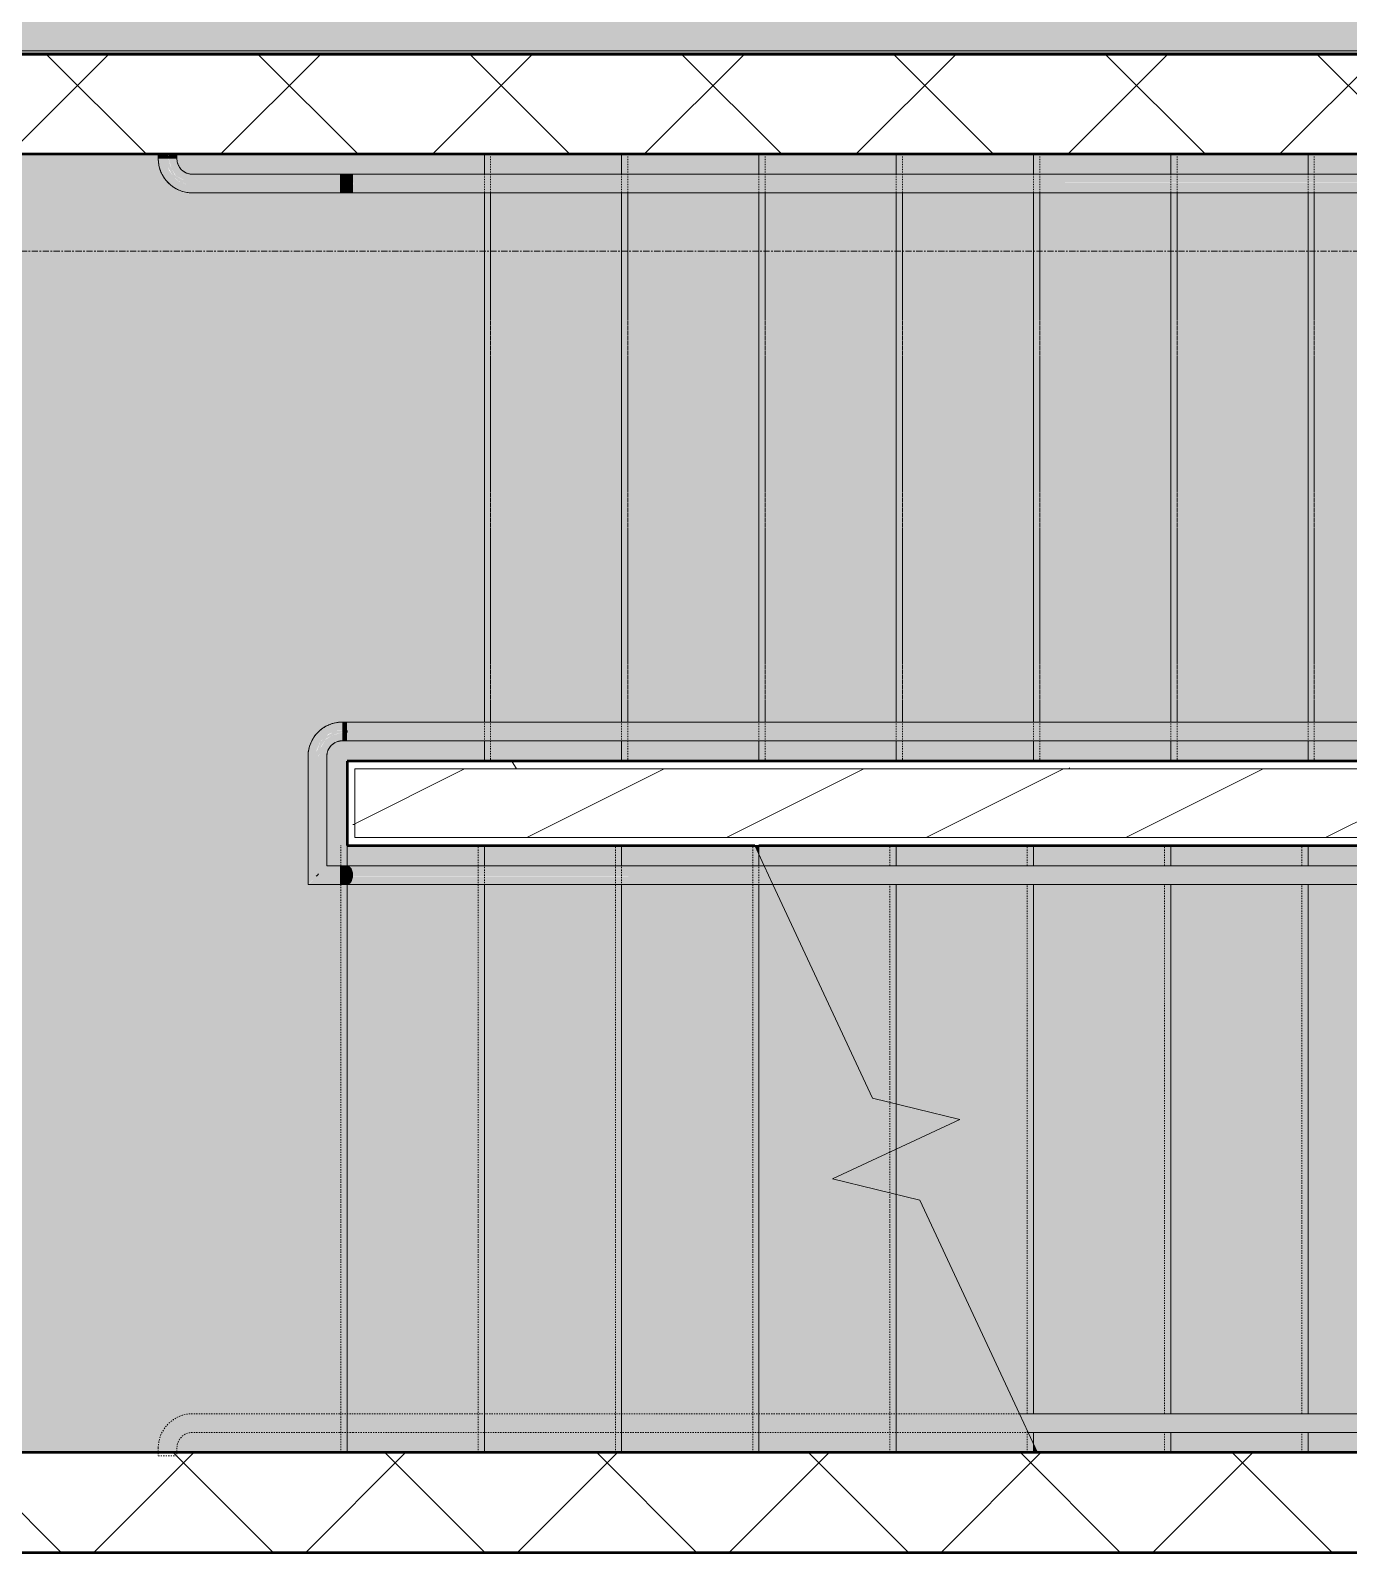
# Model space of a CAD drawing. Header units: inches. Extents: x -4218 to -1814, y 9706 to 12426.
# Drawn here: x -3796.7 to -3691.1, y 11431 to 11552.9 of the extents above; entities that cross this region are included whole.
import ezdxf

# ---------------------------------------------------------------- set-up
doc = ezdxf.new("R2010")
doc.units = ezdxf.units.IN
doc.header["$MEASUREMENT"] = 0
doc.linetypes.add('Grid Line 1_2_', pattern=[0.875, 0.5, -0.125, 0.125, -0.125])
doc.linetypes.add('Overhead 1_16_', pattern=[0.101562, 0.0625, -0.039062])
for name, color, linetype, lineweight in [('0-1', 7, 'Continuous', 5), ('0-5', 7, 'Continuous', 9), ('A-FLOR-HRAL-1', 7, 'Continuous', 9), ('A-FLOR-HRAL-4', 7, 'Overhead 1_16_', 9), ('A-WALL', 113, 'Continuous', 13), ('A-WALL-10', 113, 'Continuous', 5), ('A-WALL-11', 113, 'Continuous', 50), ('A-WALL-3', 250, 'Continuous', 50), ('A-WALL-4', 10, 'Continuous', 13), ('A-WALL-PATT-1', 7, 'Continuous', 9), ('A-WALL-PATT-2', 53, 'Continuous', 9), ('A-WALL-PATT-5', 45, 'Continuous', 9), ('A-WALL-PATT-6', 111, 'Continuous', 9), ('I-WALL-1', 250, 'Continuous', 50), ('S-GRID-1', 1, 'Grid Line 1_2_', 9), ('S-STRS-1', 41, 'Continuous', 5), ('S-STRS-2', 21, 'Continuous', 5), ('S-STRS-3', 7, 'Continuous', 9), ('S-STRS-4', 7, 'Overhead 1_16_', 9), ('S-STRS-MBND-1', 7, 'Overhead 1_16_', 9), ('S-STRS-MBND-2', 7, 'Continuous', 9)]:
    doc.layers.add(name, color=color, linetype=linetype, lineweight=lineweight)
pattern_1 = [(45, (0, 0), (-8.485281, 8.485281), []), (135, (0, 0), (-8.485281, -8.485281), [])]
pattern_2 = [(0, (0, 0), (30.72, 7.68), [1.267, -21.773, 1.267, -21.773, -122.88]), (0, (0, 0), (30.72, 7.68), [-46.08, 1.267, -44.813, 1.267, -21.773, -53.76]), (0, (0, 0), (30.72, 7.68), [-115.2, 1.267, -14.093, 1.267, -37.133]), (120, (11.52, 3.84), (-22.011075, 22.7643004), [1.267, -21.773, 1.267, -21.773, -122.88]), (120, (11.52, 3.84), (-22.011075, 22.7643004), [-46.08, 1.267, -44.813, 1.267, -21.773, -53.76]), (120, (11.52, 3.84), (-22.011075, 22.7643004), [-115.2, 1.267, -14.093, 1.267, -37.133]), (240, (15.36, 19.2), (-8.708925, -30.4443004), [1.267, -21.773, 1.267, -21.773, -122.88]), (240, (15.36, 19.2), (-8.708925, -30.4443004), [-46.08, 1.267, -44.813, 1.267, -21.773, -53.76]), (240, (15.36, 19.2), (-8.708925, -30.4443004), [-115.2, 1.267, -14.093, 1.267, -37.133])]

# ---------------------------------------------------------------- blocks, each defined once
blk = doc.blocks.new('CTR - 1st Phase - Shell_rvt-1-FLOOR PLAN - 2ND FLOOR')
at = {"layer": 'S-GRID-1'}
blk.add_line((-1814.21, 11535.19), (-4168.71, 11535.19), dxfattribs=at)
blk = doc.blocks.new('Top Rail Type - Top Rail_Internal_-2376838-FLOOR PLAN - 2ND FLOOR')
at = {"layer": 'A-FLOR-HRAL-1'}
for points in [[(-3773.7, 11494.74), (-3773.61, 11494.74), (-3773.4, 11495.54), (-3773.23, 11495.83), (-3773.18, 11495.89), (-3773.01, 11496.16), (-3772.49, 11496.43), (-3772.14, 11496.56), (-3771.94, 11496.59), (-3771.7, 11496.68), (-3771.7, 11496.82), (-3772.23, 11496.79), (-3773.11, 11496.3), (-3773.12, 11496.28), (-3773.48, 11495.89), (-3773.52, 11495.74), (-3773.78, 11495.05), (-3773.78, 11494.74)], [(-3771.5, 11496.65), (-3771.32, 11496.66), (-3771.33, 11496.82), (-3771.7, 11496.82), (-3771.7, 11496.65)], [(-3760.32, 11496.66), (-3760.32, 11496.82), (-3771.32, 11496.82), (-3771.29, 11496.66), (-3760.32, 11496.66)], [(-3661.75, 11495.99), (-3661.51, 11496.01), (-3661.69, 11496.21), (-3661.79, 11496.55), (-3661.79, 11496.93), (-3661.69, 11497.27), (-3661.51, 11497.46), (-3661.51, 11497.49), (-3661.81, 11497.46), (-3661.81, 11496.82), (-3760.32, 11496.82), (-3760.31, 11496.66), (-3661.81, 11496.66), (-3661.79, 11495.99)], [(-3773.79, 11485.15), (-3773.61, 11485.33), (-3773.61, 11494.74), (-3773.79, 11494.74), (-3773.79, 11485.78)], [(-3771.23, 11484.49), (-3771.08, 11484.55), (-3770.96, 11484.71), (-3770.85, 11485.05), (-3770.85, 11485.43), (-3770.96, 11485.78), (-3771.13, 11485.96), (-3771.32, 11485.98), (-3771.89, 11485.93), (-3771.89, 11484.49), (-3771.32, 11484.49)], [(-3770.84, 11484.49), (-3770.84, 11485.16), (-3737.52, 11485.16), (-3737.59, 11485.32), (-3770.84, 11485.32), (-3770.84, 11485.99), (-3771.13, 11485.96), (-3770.96, 11485.77), (-3770.85, 11485.43), (-3770.85, 11485.05), (-3770.96, 11484.71), (-3771.13, 11484.51), (-3771.13, 11484.49), (-3770.85, 11484.49)], [(-3771.89, 11485.15), (-3771.89, 11485.33), (-3773.61, 11485.33), (-3773.76, 11485.15), (-3772.85, 11485.15)]]:
    blk.add_hatch(color=256, dxfattribs=at).paths.add_polyline_path(points, flags=0)
for p, q in [((-3771.3, 11497.49), (-3771.7, 11497.49)), ((-3759.93, 11497.49), (-3771.11, 11497.49)), ((-3661.41, 11497.49), (-3759.93, 11497.49)), ((-3771.7, 11495.99), (-3771.3, 11495.99)), ((-3771.11, 11495.99), (-3759.93, 11495.99)), ((-3759.93, 11495.99), (-3661.41, 11495.99)), ((-3774.45, 11494.74), (-3774.45, 11484.49)), ((-3772.95, 11485.99), (-3772.95, 11494.74)), ((-3771.89, 11485.99), (-3772.95, 11485.99)), ((-3737.9, 11485.99), (-3771.23, 11485.99)), ((-3774.45, 11484.49), (-3771.89, 11484.49)), ((-3771.23, 11484.49), (-3737.2, 11484.49))]:
    blk.add_line(p, q, dxfattribs=at)
at = {"layer": 'A-FLOR-HRAL-1', "flags": 128}
for points in [[(-3771.7, 11497.49), (-3771.81, 11497.49), (-3771.92, 11497.48), (-3772.03, 11497.47), (-3772.14, 11497.45), (-3772.25, 11497.43), (-3772.35, 11497.41), (-3772.46, 11497.38), (-3772.56, 11497.35), (-3772.67, 11497.31), (-3772.77, 11497.27), (-3772.87, 11497.23), (-3772.97, 11497.18), (-3773.07, 11497.13), (-3773.16, 11497.07), (-3773.25, 11497.01), (-3773.34, 11496.95), (-3773.43, 11496.88), (-3773.51, 11496.81), (-3773.59, 11496.73), (-3773.67, 11496.66), (-3773.75, 11496.57), (-3773.82, 11496.49), (-3773.89, 11496.41), (-3773.95, 11496.32), (-3774.01, 11496.23), (-3774.07, 11496.13), (-3774.12, 11496.04), (-3774.17, 11495.94), (-3774.22, 11495.84), (-3774.26, 11495.74), (-3774.3, 11495.63), (-3774.33, 11495.53), (-3774.36, 11495.42), (-3774.39, 11495.31), (-3774.41, 11495.21), (-3774.43, 11495.1), (-3774.44, 11494.99), (-3774.45, 11494.88), (-3774.45, 11494.77), (-3774.45, 11494.74)], [(-3772.95, 11494.74), (-3772.95, 11494.79), (-3772.94, 11494.84), (-3772.94, 11494.89), (-3772.93, 11494.94), (-3772.92, 11494.99), (-3772.91, 11495.04), (-3772.9, 11495.08), (-3772.89, 11495.13), (-3772.87, 11495.18), (-3772.85, 11495.23), (-3772.83, 11495.27), (-3772.81, 11495.32), (-3772.78, 11495.36), (-3772.76, 11495.4), (-3772.73, 11495.45), (-3772.7, 11495.49), (-3772.67, 11495.53), (-3772.64, 11495.56), (-3772.6, 11495.6), (-3772.57, 11495.64), (-3772.53, 11495.67), (-3772.5, 11495.7), (-3772.46, 11495.73), (-3772.42, 11495.76), (-3772.37, 11495.79), (-3772.33, 11495.82), (-3772.29, 11495.84), (-3772.24, 11495.86), (-3772.2, 11495.89), (-3772.15, 11495.9), (-3772.1, 11495.92), (-3772.06, 11495.94), (-3772.01, 11495.95), (-3771.96, 11495.96), (-3771.91, 11495.97), (-3771.86, 11495.98), (-3771.81, 11495.98), (-3771.76, 11495.99), (-3771.71, 11495.99), (-3771.7, 11495.99)], [(-3771.23, 11485.99), (-3771.28, 11485.99), (-3771.32, 11485.99), (-3771.37, 11485.99), (-3771.41, 11485.99), (-3771.46, 11485.99), (-3771.51, 11485.99), (-3771.55, 11485.99), (-3771.6, 11485.99), (-3771.65, 11485.99), (-3771.7, 11485.99), (-3771.75, 11485.99), (-3771.8, 11485.99), (-3771.85, 11485.99), (-3771.89, 11485.99)], [(-3771.89, 11484.49), (-3771.84, 11484.49), (-3771.79, 11484.49), (-3771.74, 11484.49), (-3771.69, 11484.49), (-3771.64, 11484.49), (-3771.59, 11484.49), (-3771.55, 11484.49), (-3771.5, 11484.49), (-3771.45, 11484.49), (-3771.41, 11484.49), (-3771.36, 11484.49), (-3771.31, 11484.49), (-3771.27, 11484.49), (-3771.23, 11484.49)]]:
    blk.add_lwpolyline(points, dxfattribs=at)
at = {"layer": 'A-FLOR-HRAL-1'}
blk.add_open_spline([(-3771.32, 11496.66), (-3771.32, 11496.69), (-3771.32, 11496.74), (-3771.32, 11496.79), (-3771.32, 11496.82)], degree=3, dxfattribs=at)
blk.add_open_spline([(-3773.61, 11485.33), (-3773.62, 11485.32), (-3773.65, 11485.29), (-3773.7, 11485.24), (-3773.75, 11485.19), (-3773.78, 11485.16), (-3773.79, 11485.15)], degree=3, knots=[0.46086968, 0.46086968, 0.46086968, 0.46086968, 0.47916667, 0.5, 0.52083333, 0.53913032, 0.53913032, 0.53913032, 0.53913032], dxfattribs=at)
blk = doc.blocks.new('Top Rail Type - Top Rail_Internal_-V249-FLOOR PLAN - 2ND FLOOR')
at = {"layer": 'A-FLOR-HRAL-1'}
h = blk.add_hatch(color=256, dxfattribs=at)
h.paths.add_polyline_path([(-3773.05, 11494.74), (-3772.95, 11494.74), (-3772.78, 11495.36), (-3772.3, 11495.83), (-3771.7, 11495.99), (-3771.7, 11496.65), (-3772.49, 11496.43), (-3773.05, 11496.09), (-3773.52, 11495.27), (-3773.54, 11495.03), (-3773.57, 11494.74), (-3773.17, 11494.74)], flags=0)
h.paths.add_polyline_path([(-3774.45, 11494.74), (-3773.78, 11494.74), (-3773.75, 11495.27), (-3773.52, 11495.77), (-3773.56, 11495.77), (-3773.33, 11496.08), (-3772.78, 11496.55), (-3772.55, 11496.63), (-3772.11, 11496.82), (-3771.7, 11496.82), (-3771.7, 11497.49), (-3772.75, 11497.28), (-3773.64, 11496.68), (-3774.25, 11495.76), (-3774.35, 11495.24)], flags=0)
h = blk.add_hatch(color=256, dxfattribs=at)
h.paths.add_polyline_path([(-3771.32, 11495.99), (-3771.33, 11496.65), (-3771.7, 11496.65), (-3771.7, 11495.99)], flags=0)
h.paths.add_polyline_path([(-3771.33, 11496.82), (-3771.32, 11497.49), (-3771.7, 11497.49), (-3771.7, 11496.82)], flags=0)
h = blk.add_hatch(color=256, dxfattribs=at)
h.paths.add_polyline_path([(-3771.32, 11495.99), (-3661.81, 11495.99), (-3661.81, 11496.66), (-3771.32, 11496.66), (-3771.32, 11496.55)], flags=0)
h.paths.add_polyline_path([(-3768.07, 11496.82), (-3661.81, 11496.84), (-3661.81, 11497.49), (-3771.32, 11497.49), (-3771.32, 11496.82), (-3770.77, 11496.82)], flags=0)
h = blk.add_hatch(color=256, dxfattribs=at)
h.paths.add_polyline_path([(-3774.45, 11484.49), (-3773.79, 11485.15), (-3773.79, 11494.74), (-3774.45, 11494.74), (-3774.45, 11485.15)], flags=0)
h.paths.add_polyline_path([(-3773.61, 11485.33), (-3772.95, 11485.99), (-3772.95, 11494.74), (-3773.61, 11494.74), (-3773.61, 11485.78)], flags=0)
h = blk.add_hatch(color=256, dxfattribs=at)
h.paths.add_polyline_path([(-3773.79, 11484.49), (-3771.89, 11484.49), (-3771.89, 11485.15), (-3773.79, 11485.15), (-3774.41, 11484.49)], flags=0)
h.paths.add_polyline_path([(-3773.58, 11485.33), (-3771.89, 11485.34), (-3771.89, 11485.99), (-3772.95, 11485.99), (-3773.61, 11485.33)], flags=0)
h = blk.add_hatch(color=256, dxfattribs=at)
h.paths.add_polyline_path([(-3737.9, 11484.49), (-3737.2, 11484.49), (-3737.52, 11485.16), (-3770.84, 11485.14), (-3770.84, 11484.49), (-3738.32, 11484.49)], flags=0)
h.paths.add_polyline_path([(-3770.84, 11485.32), (-3737.59, 11485.32), (-3737.9, 11485.99), (-3770.84, 11485.99), (-3770.84, 11485.32)], flags=0)
for p, q in [((-3771.7, 11497.49), (-3771.32, 11497.49)), ((-3771.32, 11497.49), (-3661.81, 11497.49)), ((-3771.7, 11495.99), (-3771.32, 11495.99)), ((-3771.32, 11495.99), (-3661.81, 11495.99)), ((-3774.45, 11484.49), (-3774.45, 11494.74)), ((-3772.95, 11485.99), (-3772.95, 11494.74)), ((-3771.89, 11485.99), (-3772.95, 11485.99)), ((-3770.84, 11485.99), (-3771.89, 11485.99)), ((-3737.9, 11485.99), (-3770.84, 11485.99)), ((-3771.89, 11484.49), (-3774.45, 11484.49)), ((-3770.84, 11484.49), (-3771.89, 11484.49)), ((-3737.2, 11484.49), (-3770.84, 11484.49))]:
    blk.add_line(p, q, dxfattribs=at)
for radius in [2.75, 1.25]:
    blk.add_arc((-3771.7, 11494.74), radius, 90, 180, dxfattribs=at)
blk = doc.blocks.new('Top Rail Type - Top Rail_Internal_-V254-FLOOR PLAN - 2ND FLOOR')
at = {"layer": 'A-FLOR-HRAL-1'}
blk.add_hatch(color=256, dxfattribs=at).paths.add_polyline_path([(-3737.2, 11484.49), (-3661.81, 11484.49), (-3661.83, 11485.16), (-3680.34, 11485.13), (-3680.33, 11485.35), (-3662.34, 11485.32), (-3661.81, 11485.34), (-3661.81, 11485.99), (-3737.9, 11485.99)], flags=0)
for p, q in [((-3737.9, 11485.99), (-3737.2, 11484.49)), ((-3661.81, 11485.99), (-3737.9, 11485.99)), ((-3661.81, 11484.49), (-3737.2, 11484.49))]:
    blk.add_line(p, q, dxfattribs=at)
at = {"layer": 'A-FLOR-HRAL-4'}
for p, q in [((-3771.7, 11497.49), (-3771.32, 11497.49)), ((-3771.32, 11497.49), (-3672.81, 11497.49)), ((-3771.7, 11495.99), (-3771.32, 11495.99)), ((-3771.32, 11495.99), (-3672.81, 11495.99)), ((-3774.45, 11484.49), (-3774.45, 11494.74)), ((-3772.95, 11485.99), (-3772.95, 11494.74)), ((-3771.9, 11485.99), (-3772.95, 11485.99)), ((-3770.83, 11485.99), (-3771.9, 11485.99)), ((-3737.9, 11485.99), (-3770.83, 11485.99)), ((-3771.9, 11484.49), (-3774.45, 11484.49)), ((-3770.83, 11484.49), (-3771.9, 11484.49)), ((-3737.2, 11484.49), (-3770.83, 11484.49))]:
    blk.add_line(p, q, dxfattribs=at)
for radius in [2.75, 1.25]:
    blk.add_arc((-3771.7, 11494.74), radius, 90, 180, dxfattribs=at)
blk = doc.blocks.new('Top Rail Type - Top Rail_Internal_-V255-FLOOR PLAN - 2ND FLOOR')
at = {"layer": 'A-FLOR-HRAL-1'}
blk.add_hatch(color=256, dxfattribs=at).paths.add_polyline_path([(-3683.51, 11440.61), (-3661.81, 11440.61), (-3661.83, 11441.29), (-3680.34, 11441.26), (-3680.33, 11441.47), (-3662.34, 11441.44), (-3661.81, 11441.46), (-3661.81, 11442.11), (-3717.44, 11442.11), (-3716.74, 11440.61), (-3683.65, 11440.61)], flags=0)
for p, q in [((-3717.44, 11442.11), (-3716.74, 11440.61)), ((-3661.81, 11442.11), (-3717.44, 11442.11)), ((-3661.81, 11440.61), (-3716.74, 11440.61))]:
    blk.add_line(p, q, dxfattribs=at)
at = {"layer": 'A-FLOR-HRAL-4'}
for p, q in [((-3771.9, 11442.11), (-3783.7, 11442.11)), ((-3770.83, 11442.11), (-3771.9, 11442.11)), ((-3717.44, 11442.11), (-3770.83, 11442.11)), ((-3771.9, 11440.61), (-3783.7, 11440.61)), ((-3770.83, 11440.61), (-3771.9, 11440.61)), ((-3716.74, 11440.61), (-3770.83, 11440.61)), ((-3786.45, 11439.36), (-3786.45, 11438.74)), ((-3784.95, 11439.36), (-3784.95, 11438.74)), ((-3784.95, 11438.74), (-3786.45, 11438.74))]:
    blk.add_line(p, q, dxfattribs=at)
for radius in [2.75, 1.25]:
    blk.add_arc((-3783.7, 11439.36), radius, 90, 180, dxfattribs=at)
blk = doc.blocks.new('Top Rail Type - Top Rail_Internal_-2375079-FLOOR PLAN - 2ND FLOOR')
at = {"layer": 'A-FLOR-HRAL-1'}
for points in [[(-3785.61, 11542.61), (-3785.64, 11542.99), (-3785.78, 11542.99), (-3785.78, 11542.61), (-3785.64, 11542.61)], [(-3784.01, 11540.53), (-3783.7, 11540.53), (-3783.7, 11540.71), (-3784.5, 11540.92), (-3784.78, 11541.08), (-3784.95, 11541.2), (-3785.12, 11541.3), (-3785.39, 11541.83), (-3785.52, 11542.17), (-3785.56, 11542.39), (-3785.64, 11542.61), (-3785.78, 11542.61), (-3785.76, 11542.09), (-3785.26, 11541.2), (-3785.24, 11541.19), (-3784.85, 11540.84), (-3784.72, 11540.8), (-3784.14, 11540.53)], [(-3772.05, 11540.52), (-3771.89, 11540.52), (-3771.89, 11540.71), (-3783.7, 11540.71), (-3783.7, 11540.52), (-3772.4, 11540.52)], [(-3771.37, 11539.86), (-3770.84, 11539.9), (-3770.84, 11541.36), (-3771.89, 11541.34), (-3771.89, 11539.86)], [(-3661.79, 11539.86), (-3661.51, 11539.89), (-3661.69, 11540.08), (-3661.79, 11540.42), (-3661.79, 11540.81), (-3661.69, 11541.14), (-3661.51, 11541.34), (-3661.51, 11541.36), (-3661.81, 11541.34), (-3661.81, 11540.69), (-3770.83, 11540.69), (-3770.83, 11540.54), (-3661.81, 11540.54), (-3661.81, 11539.86)]]:
    blk.add_hatch(color=256, dxfattribs=at).paths.add_polyline_path(points, flags=0)
for p, q in [((-3786.45, 11542.99), (-3786.45, 11542.61)), ((-3784.95, 11542.61), (-3784.95, 11542.99)), ((-3771.89, 11541.36), (-3783.7, 11541.36)), ((-3661.41, 11541.36), (-3770.45, 11541.36)), ((-3783.7, 11539.86), (-3771.89, 11539.86)), ((-3770.45, 11539.86), (-3661.41, 11539.86))]:
    blk.add_line(p, q, dxfattribs=at)
at = {"layer": 'A-FLOR-HRAL-1', "flags": 128}
for points in [[(-3786.45, 11542.61), (-3786.45, 11542.5), (-3786.44, 11542.39), (-3786.43, 11542.29), (-3786.41, 11542.18), (-3786.39, 11542.07), (-3786.37, 11541.96), (-3786.34, 11541.85), (-3786.31, 11541.75), (-3786.27, 11541.65), (-3786.23, 11541.54), (-3786.19, 11541.44), (-3786.14, 11541.34), (-3786.09, 11541.25), (-3786.03, 11541.15), (-3785.97, 11541.06), (-3785.9, 11540.97), (-3785.84, 11540.89), (-3785.77, 11540.8), (-3785.69, 11540.72), (-3785.61, 11540.64), (-3785.53, 11540.57), (-3785.45, 11540.49), (-3785.36, 11540.43), (-3785.28, 11540.36), (-3785.18, 11540.3), (-3785.09, 11540.24), (-3784.99, 11540.19), (-3784.9, 11540.14), (-3784.8, 11540.09), (-3784.7, 11540.05), (-3784.59, 11540.01), (-3784.49, 11539.98), (-3784.38, 11539.95), (-3784.27, 11539.93), (-3784.17, 11539.9), (-3784.06, 11539.89), (-3783.95, 11539.88), (-3783.84, 11539.87), (-3783.73, 11539.86), (-3783.7, 11539.86)], [(-3783.7, 11541.36), (-3783.75, 11541.37), (-3783.8, 11541.37), (-3783.85, 11541.37), (-3783.9, 11541.38), (-3783.95, 11541.39), (-3784, 11541.4), (-3784.04, 11541.41), (-3784.09, 11541.43), (-3784.14, 11541.44), (-3784.19, 11541.46), (-3784.23, 11541.48), (-3784.28, 11541.51), (-3784.32, 11541.53), (-3784.36, 11541.56), (-3784.4, 11541.58), (-3784.45, 11541.61), (-3784.48, 11541.64), (-3784.52, 11541.67), (-3784.56, 11541.71), (-3784.6, 11541.74), (-3784.63, 11541.78), (-3784.66, 11541.82), (-3784.69, 11541.86), (-3784.72, 11541.9), (-3784.75, 11541.94), (-3784.78, 11541.98), (-3784.8, 11542.03), (-3784.82, 11542.07), (-3784.84, 11542.12), (-3784.86, 11542.16), (-3784.88, 11542.21), (-3784.9, 11542.26), (-3784.91, 11542.3), (-3784.92, 11542.35), (-3784.93, 11542.4), (-3784.94, 11542.45), (-3784.94, 11542.5), (-3784.95, 11542.55), (-3784.95, 11542.6), (-3784.95, 11542.61)], [(-3771.89, 11541.36), (-3771.78, 11541.36), (-3771.67, 11541.36), (-3771.56, 11541.36), (-3771.45, 11541.36), (-3771.35, 11541.36), (-3771.24, 11541.36), (-3771.13, 11541.36), (-3771.03, 11541.36), (-3770.92, 11541.36), (-3770.82, 11541.36), (-3770.72, 11541.36), (-3770.62, 11541.36), (-3770.53, 11541.36), (-3770.45, 11541.36)], [(-3770.45, 11539.86), (-3770.54, 11539.86), (-3770.64, 11539.86), (-3770.74, 11539.86), (-3770.84, 11539.86), (-3770.94, 11539.86), (-3771.04, 11539.86), (-3771.15, 11539.86), (-3771.26, 11539.86), (-3771.36, 11539.86), (-3771.47, 11539.86), (-3771.58, 11539.86), (-3771.69, 11539.86), (-3771.8, 11539.86), (-3771.89, 11539.86)]]:
    blk.add_lwpolyline(points, dxfattribs=at)
blk = doc.blocks.new('Top Rail Type - Top Rail_Internal_-V258-FLOOR PLAN - 2ND FLOOR')
at = {"layer": 'A-FLOR-HRAL-1'}
h = blk.add_hatch(color=256, dxfattribs=at)
h.paths.add_polyline_path([(-3784.95, 11542.61), (-3784.95, 11542.99), (-3785.61, 11542.99), (-3785.61, 11542.61), (-3784.95, 11542.61)], flags=0)
h.paths.add_polyline_path([(-3786.34, 11542.61), (-3785.78, 11542.61), (-3785.78, 11542.99), (-3786.45, 11542.99), (-3786.45, 11542.61)], flags=0)
h = blk.add_hatch(color=256, dxfattribs=at)
h.paths.add_polyline_path([(-3784.95, 11540.9), (-3785.31, 11541.27), (-3785.58, 11541.67), (-3785.65, 11541.88), (-3785.78, 11542.17), (-3785.78, 11542.61), (-3786.45, 11542.61), (-3786.24, 11541.56), (-3785.64, 11540.67), (-3785.2, 11540.37)], flags=0)
h.paths.add_polyline_path([(-3783.7, 11539.86), (-3783.7, 11540.53), (-3784.23, 11540.56), (-3784.72, 11540.8), (-3784.72, 11540.75), (-3784.95, 11540.9), (-3785.2, 11540.37), (-3784.75, 11540.07), (-3783.83, 11539.89)], flags=0)
h.paths.add_polyline_path([(-3783.7, 11540.71), (-3783.7, 11541.36), (-3784.32, 11541.53), (-3784.78, 11541.99), (-3784.95, 11542.61), (-3785.61, 11542.61), (-3785.39, 11541.83), (-3785.05, 11541.26), (-3784.25, 11540.81), (-3784.11, 11540.77), (-3783.87, 11540.74)], flags=0)
h = blk.add_hatch(color=256, dxfattribs=at)
h.paths.add_polyline_path([(-3771.89, 11539.86), (-3771.89, 11540.52), (-3783.7, 11540.52), (-3783.7, 11539.86), (-3776.51, 11539.86)], flags=0)
h.paths.add_polyline_path([(-3783.2, 11540.71), (-3771.89, 11540.71), (-3771.89, 11541.36), (-3783.7, 11541.36), (-3783.7, 11540.71), (-3783.4, 11540.71)], flags=0)
h = blk.add_hatch(color=256, dxfattribs=at)
h.paths.add_polyline_path([(-3672.32, 11539.86), (-3661.81, 11539.86), (-3661.81, 11540.54), (-3770.84, 11540.52), (-3770.84, 11539.86), (-3683.32, 11539.86)], flags=0)
h.paths.add_polyline_path([(-3770.84, 11540.69), (-3661.81, 11540.71), (-3661.81, 11541.36), (-3770.84, 11541.36), (-3770.84, 11540.71)], flags=0)
for p, q in [((-3786.45, 11542.99), (-3786.45, 11542.61)), ((-3784.95, 11542.99), (-3784.95, 11542.61)), ((-3783.7, 11541.36), (-3771.89, 11541.36)), ((-3771.89, 11541.36), (-3770.84, 11541.36)), ((-3770.84, 11541.36), (-3661.81, 11541.36)), ((-3783.7, 11539.86), (-3771.89, 11539.86)), ((-3771.89, 11539.86), (-3770.84, 11539.86)), ((-3770.84, 11539.86), (-3661.81, 11539.86))]:
    blk.add_line(p, q, dxfattribs=at)
for radius in [2.75, 1.25]:
    blk.add_arc((-3783.7, 11542.61), radius, 180, 270, dxfattribs=at)
blk = doc.blocks.new('CTR - 1st Phase -Stairs _ Elevators_rvt-1-FLOOR PLAN - 2ND FLOOR')
at = {"layer": 'A-WALL-PATT-1'}
h = blk.add_hatch(dxfattribs=at)
h.set_pattern_fill('FP_1', color=256, style=0, pattern_type=2)
h.set_pattern_definition(pattern_2)
h.paths.add_polyline_path([(-3653.7, 11488.24), (-3653.07, 11488.24), (-3653.07, 11494.36), (-3771.32, 11494.36), (-3771.32, 11488.24), (-3770.7, 11488.25), (-3770.7, 11493.74), (-3653.7, 11493.74), (-3653.7, 11492.78)], flags=0)
h = blk.add_hatch(dxfattribs=at)
h.set_pattern_fill('FP_1', color=256, style=0, pattern_type=2)
h.set_pattern_definition(pattern_2)
h.paths.add_polyline_path([(-3653.7, 11487.61), (-3653.07, 11487.61), (-3653.07, 11488.24), (-3771.32, 11488.24), (-3771.32, 11487.61), (-3658.32, 11487.61)], flags=0)
at = {"layer": 'A-WALL-PATT-2'}
h = blk.add_hatch(dxfattribs=at)
h.set_pattern_fill('FP_48', color=256, style=0, pattern_type=2)
h.set_pattern_definition([(216.87, (6.397, 15.994), (47.9809429, 31.9870857), [7.997, -71.971]), (206.565, (15.994, 11.196), (-15.993714, -15.9941327), [17.881, -17.881]), (198.435, (15.994, 3.199), (-31.9867405, -15.9938803), [10.115, -40.461])])
h.paths.add_polyline_path([(-3653.7, 11488.24), (-3653.7, 11493.74), (-3770.7, 11493.74), (-3770.7, 11488.24), (-3658.32, 11488.24)], flags=0)
at = {"layer": 'A-WALL-PATT-5'}
h = blk.add_hatch(dxfattribs=at)
h.set_pattern_fill('FP_47', color=256, style=0, pattern_type=2)
h.set_pattern_definition(pattern_1)
h.paths.add_polyline_path([(-3587.32, 11542.99), (-3587.32, 11550.99), (-3819.32, 11550.99), (-3819.32, 11542.99), (-3599.23, 11542.99)], flags=0)
h = blk.add_hatch(dxfattribs=at)
h.set_pattern_fill('FP_47', color=256, style=0, pattern_type=2)
h.set_pattern_definition(pattern_1)
h.paths.add_polyline_path([(-3594.03, 11430.99), (-3587.32, 11430.99), (-3587.32, 11438.99), (-3595.32, 11438.99), (-3595.32, 11430.99)], flags=0)
h.paths.add_polyline_path([(-3818.72, 11430.99), (-3635.32, 11430.99), (-3635.32, 11438.99), (-3827.32, 11438.99), (-3827.32, 11430.99), (-3827.16, 11430.99)], flags=0)
at = {"layer": 'S-STRS-1'}
h = blk.add_hatch(color=256, dxfattribs=at)
h.paths.add_polyline_path([(-3771.32, 11438.99), (-3771.32, 11484.49), (-3771.89, 11484.49), (-3774.45, 11484.52), (-3774.42, 11494.87), (-3774.18, 11495.89), (-3773.72, 11496.6), (-3773.54, 11496.76), (-3773.2, 11497), (-3772.65, 11497.3), (-3771.7, 11497.49), (-3760.32, 11497.49), (-3760.32, 11539.86), (-3783.83, 11539.89), (-3784.85, 11540.13), (-3785.6, 11540.63), (-3785.77, 11540.82), (-3785.97, 11541.12), (-3786.26, 11541.66), (-3786.45, 11542.61), (-3786.48, 11542.99), (-3819.32, 11542.99), (-3819.32, 11438.99), (-3801.84, 11438.99)], flags=0)
h.paths.add_polyline_path([(-3771.5, 11485.97), (-3771.32, 11485.99), (-3771.32, 11494.36), (-3760.32, 11494.36), (-3760.32, 11495.99), (-3771.86, 11495.95), (-3772.38, 11495.76), (-3772.8, 11495.28), (-3772.95, 11494.74), (-3772.93, 11485.99), (-3771.89, 11485.99)], flags=0)
h.paths.add_polyline_path([(-3770.99, 11541.35), (-3770.84, 11541.36), (-3760.32, 11541.36), (-3760.32, 11542.99), (-3784.95, 11542.99), (-3784.91, 11542.45), (-3784.72, 11541.93), (-3784.24, 11541.51), (-3783.7, 11541.36), (-3771.14, 11541.35)], flags=0)
at = {"layer": 'S-STRS-2'}
h = blk.add_hatch(color=256, dxfattribs=at)
h.paths.add_polyline_path([(-3760.32, 11494.36), (-3749.32, 11494.36), (-3749.32, 11495.99), (-3760.32, 11495.99), (-3760.32, 11495.83)], flags=0)
h.paths.add_polyline_path([(-3751.18, 11497.49), (-3749.32, 11497.49), (-3749.32, 11539.86), (-3760.32, 11539.86), (-3760.32, 11497.49), (-3759.63, 11497.49)], flags=0)
h.paths.add_polyline_path([(-3760.32, 11541.36), (-3749.32, 11541.36), (-3749.32, 11542.99), (-3760.32, 11542.99)], flags=0)
h = blk.add_hatch(color=256, dxfattribs=at)
h.paths.add_polyline_path([(-3749.32, 11494.36), (-3738.32, 11494.36), (-3738.32, 11495.99), (-3749.32, 11495.99), (-3749.32, 11495.83)], flags=0)
h.paths.add_polyline_path([(-3749.32, 11497.49), (-3738.32, 11497.49), (-3738.32, 11539.86), (-3749.32, 11539.86), (-3749.32, 11515.94)], flags=0)
h.paths.add_polyline_path([(-3749.32, 11541.36), (-3738.32, 11541.36), (-3738.32, 11542.99), (-3749.32, 11542.99)], flags=0)
h = blk.add_hatch(color=256, dxfattribs=at)
h.paths.add_polyline_path([(-3734.3, 11494.36), (-3727.32, 11494.36), (-3727.32, 11495.99), (-3738.32, 11495.99), (-3738.32, 11494.36)], flags=0)
h.paths.add_polyline_path([(-3727.32, 11497.49), (-3727.32, 11539.86), (-3738.32, 11539.86), (-3738.32, 11497.49), (-3734.3, 11497.49)], flags=0)
h.paths.add_polyline_path([(-3734.3, 11541.36), (-3727.32, 11541.36), (-3727.32, 11542.99), (-3738.32, 11542.99), (-3738.32, 11541.36)], flags=0)
h = blk.add_hatch(color=256, dxfattribs=at)
h.paths.add_polyline_path([(-3716.32, 11494.36), (-3716.32, 11495.99), (-3727.32, 11495.99), (-3727.32, 11494.36), (-3717.42, 11494.36)], flags=0)
h.paths.add_polyline_path([(-3727.32, 11497.49), (-3716.32, 11497.49), (-3716.32, 11539.86), (-3727.32, 11539.86), (-3727.32, 11515.94)], flags=0)
h.paths.add_polyline_path([(-3727.32, 11541.36), (-3716.32, 11541.36), (-3716.32, 11542.99), (-3727.32, 11542.99)], flags=0)
h = blk.add_hatch(color=256, dxfattribs=at)
h.paths.add_polyline_path([(-3716.32, 11494.36), (-3705.32, 11494.36), (-3705.32, 11495.99), (-3716.32, 11495.99), (-3716.32, 11495.83)], flags=0)
h.paths.add_polyline_path([(-3716.32, 11497.49), (-3705.32, 11497.49), (-3705.32, 11539.86), (-3716.32, 11539.86), (-3716.32, 11515.94)], flags=0)
h.paths.add_polyline_path([(-3716.32, 11541.36), (-3705.32, 11541.36), (-3705.32, 11542.99), (-3716.32, 11542.99)], flags=0)
h = blk.add_hatch(color=256, dxfattribs=at)
h.paths.add_polyline_path([(-3705.32, 11494.36), (-3694.32, 11494.36), (-3694.32, 11495.99), (-3705.32, 11495.99), (-3705.32, 11495.83)], flags=0)
h.paths.add_polyline_path([(-3700.53, 11497.49), (-3694.32, 11497.49), (-3694.32, 11539.86), (-3705.32, 11539.86), (-3705.32, 11497.49)], flags=0)
h.paths.add_polyline_path([(-3705.32, 11541.36), (-3694.32, 11541.36), (-3694.32, 11542.99), (-3705.32, 11542.99)], flags=0)
h = blk.add_hatch(color=256, dxfattribs=at)
h.paths.add_polyline_path([(-3684.32, 11494.36), (-3683.32, 11494.36), (-3683.32, 11495.99), (-3694.32, 11495.99), (-3694.32, 11494.36)], flags=0)
h.paths.add_polyline_path([(-3694.32, 11497.49), (-3683.32, 11497.49), (-3683.32, 11539.86), (-3694.32, 11539.86), (-3694.32, 11501.42)], flags=0)
h.paths.add_polyline_path([(-3683.65, 11541.36), (-3683.32, 11541.36), (-3683.32, 11542.99), (-3694.32, 11542.99), (-3694.32, 11541.36)], flags=0)
h = blk.add_hatch(color=256, dxfattribs=at)
h.paths.add_polyline_path([(-3760.32, 11438.99), (-3760.32, 11484.49), (-3771.32, 11484.47), (-3771.32, 11438.99)], flags=0)
h.paths.add_polyline_path([(-3771.32, 11485.98), (-3770.7, 11485.99), (-3760.32, 11485.99), (-3760.32, 11487.61), (-3771.32, 11487.61), (-3771.32, 11485.99)], flags=0)
h = blk.add_hatch(color=256, dxfattribs=at)
h.paths.add_polyline_path([(-3749.32, 11438.99), (-3749.32, 11484.49), (-3760.32, 11484.49), (-3760.32, 11438.99)], flags=0)
h.paths.add_polyline_path([(-3760.32, 11485.99), (-3749.32, 11485.99), (-3749.32, 11487.61), (-3760.32, 11487.61)], flags=0)
h = blk.add_hatch(color=256, dxfattribs=at)
h.paths.add_polyline_path([(-3738.32, 11438.99), (-3738.32, 11484.49), (-3749.32, 11484.49), (-3749.32, 11438.99)], flags=0)
h.paths.add_polyline_path([(-3738.32, 11485.99), (-3738.32, 11486.89), (-3738.66, 11487.61), (-3749.32, 11487.61), (-3749.32, 11485.99), (-3738.66, 11485.99)], flags=0)
for points in [[(-3738.32, 11486.89), (-3738.32, 11487.61), (-3738.66, 11487.61)], [(-3715.99, 11438.99), (-3716.32, 11439.71), (-3716.32, 11438.99), (-3716.16, 11438.99)]]:
    blk.add_hatch(color=256, dxfattribs=at).paths.add_polyline_path(points, flags=0)
h = blk.add_hatch(color=256, dxfattribs=at)
h.paths.add_polyline_path([(-3727.32, 11459.69), (-3727.32, 11463.3), (-3732.42, 11460.92)], flags=0)
h.paths.add_polyline_path([(-3727.32, 11466.92), (-3727.32, 11484.49), (-3737.2, 11484.49), (-3729.23, 11467.38)], flags=0)
h.paths.add_polyline_path([(-3734.3, 11485.99), (-3727.32, 11485.99), (-3727.32, 11487.61), (-3738.32, 11487.61), (-3738.32, 11486.89), (-3737.9, 11485.99)], flags=0)
h = blk.add_hatch(color=256, dxfattribs=at)
h.paths.add_polyline_path([(-3738.32, 11438.99), (-3727.32, 11438.99), (-3727.32, 11459.69), (-3732.42, 11460.92), (-3727.32, 11463.3), (-3727.32, 11466.92), (-3729.23, 11467.38), (-3737.2, 11484.49), (-3738.32, 11484.49), (-3738.32, 11475.72)], flags=0)
h.paths.add_polyline_path([(-3738.32, 11485.99), (-3737.9, 11485.99), (-3738.32, 11486.89)], flags=0)
h = blk.add_hatch(color=256, dxfattribs=at)
h.paths.add_polyline_path([(-3716.32, 11439.71), (-3716.32, 11440.61), (-3716.74, 11440.61)], flags=0)
h.paths.add_polyline_path([(-3717.44, 11442.11), (-3716.32, 11442.11), (-3716.32, 11484.49), (-3727.32, 11484.49), (-3727.32, 11466.92), (-3722.23, 11465.68), (-3727.32, 11463.3), (-3727.32, 11459.69), (-3725.42, 11459.22), (-3722.23, 11452.37)], flags=0)
h.paths.add_polyline_path([(-3717.42, 11485.99), (-3716.32, 11485.99), (-3716.32, 11487.61), (-3727.32, 11487.61), (-3727.32, 11485.99), (-3722.23, 11485.99)], flags=0)
h = blk.add_hatch(color=256, dxfattribs=at)
h.paths.add_polyline_path([(-3715.99, 11438.99), (-3705.32, 11438.99), (-3705.32, 11440.61), (-3716.32, 11440.61), (-3716.32, 11439.71)], flags=0)
h.paths.add_polyline_path([(-3716.32, 11442.11), (-3705.32, 11442.11), (-3705.32, 11484.49), (-3716.32, 11484.49), (-3716.32, 11465.68)], flags=0)
h.paths.add_polyline_path([(-3705.7, 11485.99), (-3705.32, 11485.99), (-3705.32, 11487.61), (-3716.32, 11487.61), (-3716.32, 11485.99)], flags=0)
h = blk.add_hatch(color=256, dxfattribs=at)
h.paths.add_polyline_path([(-3705.32, 11438.99), (-3694.32, 11438.99), (-3694.32, 11440.61), (-3705.32, 11440.61), (-3705.32, 11439.71)], flags=0)
h.paths.add_polyline_path([(-3694.32, 11442.11), (-3694.32, 11484.49), (-3705.32, 11484.49), (-3705.32, 11442.11), (-3700.53, 11442.11)], flags=0)
h.paths.add_polyline_path([(-3705.32, 11485.99), (-3694.32, 11485.99), (-3694.32, 11487.61), (-3705.32, 11487.61)], flags=0)
h = blk.add_hatch(color=256, dxfattribs=at)
h.paths.add_polyline_path([(-3683.65, 11438.99), (-3683.32, 11438.99), (-3683.32, 11440.61), (-3694.32, 11440.61), (-3694.32, 11438.99), (-3684.32, 11438.99)], flags=0)
h.paths.add_polyline_path([(-3684.32, 11442.11), (-3683.32, 11442.11), (-3683.32, 11484.49), (-3694.32, 11484.49), (-3694.32, 11442.11)], flags=0)
h.paths.add_polyline_path([(-3684.32, 11485.99), (-3683.32, 11485.99), (-3683.32, 11487.61), (-3694.32, 11487.61), (-3694.32, 11485.99)], flags=0)
h = blk.add_hatch(color=256, dxfattribs=at)
h.paths.add_polyline_path([(-3725.42, 11438.99), (-3716.32, 11438.99), (-3716.32, 11439.71), (-3725.42, 11459.22), (-3727.32, 11459.69), (-3727.32, 11438.99)], flags=0)
h.paths.add_polyline_path([(-3727.32, 11463.3), (-3722.23, 11465.68), (-3727.32, 11466.92), (-3727.32, 11465.68)], flags=0)
at = {"layer": 'A-WALL-3'}
for p, q in [((-3587.32, 11550.99), (-3819.32, 11550.99)), ((-3819.32, 11542.99), (-3587.32, 11542.99)), ((-3635.32, 11438.99), (-3819.32, 11438.99)), ((-3827.32, 11430.99), (-3635.32, 11430.99))]:
    blk.add_line(p, q, dxfattribs=at)
at = {"layer": 'A-WALL-4'}
for p, q in [((-3770.7, 11493.74), (-3770.7, 11488.24)), ((-3653.7, 11493.74), (-3770.7, 11493.74)), ((-3653.7, 11488.24), (-3770.7, 11488.24))]:
    blk.add_line(p, q, dxfattribs=at)
at = {"layer": 'I-WALL-1'}
for p, q in [((-3653.07, 11494.36), (-3771.32, 11494.36)), ((-3771.32, 11494.36), (-3771.32, 11493.74)), ((-3771.32, 11493.74), (-3771.32, 11488.24)), ((-3771.32, 11488.24), (-3771.32, 11487.61)), ((-3771.32, 11487.61), (-3738.66, 11487.61)), ((-3738.32, 11487.61), (-3653.07, 11487.61))]:
    blk.add_line(p, q, dxfattribs=at)
at = {"layer": 'S-STRS-3'}
for p, q in [((-3760.32, 11542.99), (-3760.32, 11541.36)), ((-3749.32, 11542.99), (-3749.32, 11541.36)), ((-3738.32, 11542.99), (-3738.32, 11541.36)), ((-3727.32, 11542.99), (-3727.32, 11541.36)), ((-3716.32, 11542.99), (-3716.32, 11541.36)), ((-3705.32, 11542.99), (-3705.32, 11541.36)), ((-3694.32, 11542.99), (-3694.32, 11541.36)), ((-3760.32, 11539.86), (-3760.32, 11497.49)), ((-3749.32, 11539.86), (-3749.32, 11497.49)), ((-3738.32, 11539.86), (-3738.32, 11497.49)), ((-3727.32, 11539.86), (-3727.32, 11497.49)), ((-3716.32, 11539.86), (-3716.32, 11497.49)), ((-3705.32, 11539.86), (-3705.32, 11497.49)), ((-3694.32, 11539.86), (-3694.32, 11497.49)), ((-3760.32, 11495.99), (-3760.32, 11494.36)), ((-3749.32, 11495.99), (-3749.32, 11494.36)), ((-3738.32, 11495.99), (-3738.32, 11494.36)), ((-3727.32, 11495.99), (-3727.32, 11494.36)), ((-3716.32, 11495.99), (-3716.32, 11494.36)), ((-3705.32, 11495.99), (-3705.32, 11494.36)), ((-3694.32, 11495.99), (-3694.32, 11494.36)), ((-3771.32, 11485.98), (-3771.32, 11487.61)), ((-3760.32, 11485.99), (-3760.32, 11487.61)), ((-3749.32, 11485.99), (-3749.32, 11487.61)), ((-3738.32, 11487.61), (-3738.66, 11487.61)), ((-3738.32, 11486.89), (-3738.32, 11487.61)), ((-3738.32, 11485.99), (-3738.32, 11486.89)), ((-3727.32, 11485.99), (-3727.32, 11487.61)), ((-3716.32, 11485.99), (-3716.32, 11487.61)), ((-3705.32, 11485.99), (-3705.32, 11487.61)), ((-3694.32, 11485.99), (-3694.32, 11487.61)), ((-3771.32, 11438.99), (-3771.32, 11484.49)), ((-3760.32, 11438.99), (-3760.32, 11484.49)), ((-3749.32, 11438.99), (-3749.32, 11484.49)), ((-3738.32, 11438.99), (-3738.32, 11484.49)), ((-3727.32, 11466.92), (-3727.32, 11484.49)), ((-3716.32, 11442.11), (-3716.32, 11484.49)), ((-3705.32, 11442.11), (-3705.32, 11484.49)), ((-3694.32, 11442.11), (-3694.32, 11484.49)), ((-3727.32, 11463.3), (-3727.32, 11466.92)), ((-3727.32, 11459.69), (-3727.32, 11463.3)), ((-3727.32, 11438.99), (-3727.32, 11459.69)), ((-3716.32, 11439.71), (-3716.32, 11440.61)), ((-3705.32, 11438.99), (-3705.32, 11440.61)), ((-3694.32, 11438.99), (-3694.32, 11440.61)), ((-3716.32, 11438.99), (-3716.32, 11439.71))]:
    blk.add_line(p, q, dxfattribs=at)
at = {"layer": 'S-STRS-4'}
for p, q in [((-3759.82, 11542.99), (-3759.82, 11541.36)), ((-3748.82, 11542.99), (-3748.82, 11541.36)), ((-3737.82, 11542.99), (-3737.82, 11541.36)), ((-3726.82, 11542.99), (-3726.82, 11541.36)), ((-3715.82, 11542.99), (-3715.82, 11541.36)), ((-3704.82, 11542.99), (-3704.82, 11541.36)), ((-3693.82, 11542.99), (-3693.82, 11541.36)), ((-3759.82, 11539.86), (-3759.82, 11497.49)), ((-3748.82, 11539.86), (-3748.82, 11497.49)), ((-3737.82, 11539.86), (-3737.82, 11497.49)), ((-3726.82, 11539.86), (-3726.82, 11497.49)), ((-3715.82, 11539.86), (-3715.82, 11497.49)), ((-3704.82, 11539.86), (-3704.82, 11497.49)), ((-3693.82, 11539.86), (-3693.82, 11497.49)), ((-3759.82, 11495.99), (-3759.82, 11494.36)), ((-3748.82, 11495.99), (-3748.82, 11494.36)), ((-3737.82, 11495.99), (-3737.82, 11494.36)), ((-3726.82, 11495.99), (-3726.82, 11494.36)), ((-3715.82, 11495.99), (-3715.82, 11494.36)), ((-3704.82, 11495.99), (-3704.82, 11494.36)), ((-3693.82, 11495.99), (-3693.82, 11494.36)), ((-3771.82, 11485.99), (-3771.82, 11487.61)), ((-3760.82, 11485.99), (-3760.82, 11487.61)), ((-3749.82, 11485.99), (-3749.82, 11487.61)), ((-3738.82, 11485.99), (-3738.82, 11487.61)), ((-3727.82, 11485.99), (-3727.82, 11487.61)), ((-3716.82, 11485.99), (-3716.82, 11487.61)), ((-3705.82, 11485.99), (-3705.82, 11487.61)), ((-3694.82, 11485.99), (-3694.82, 11487.61)), ((-3771.82, 11438.99), (-3771.82, 11484.49)), ((-3760.82, 11438.99), (-3760.82, 11484.49)), ((-3749.82, 11438.99), (-3749.82, 11484.49)), ((-3738.82, 11438.99), (-3738.82, 11484.49)), ((-3727.82, 11467.04), (-3727.82, 11484.49)), ((-3716.82, 11442.11), (-3716.82, 11484.49)), ((-3705.82, 11442.11), (-3705.82, 11484.49)), ((-3694.82, 11442.11), (-3694.82, 11484.49)), ((-3727.82, 11463.07), (-3727.82, 11467.04)), ((-3727.82, 11459.81), (-3727.82, 11463.07)), ((-3727.82, 11438.99), (-3727.82, 11459.81)), ((-3716.82, 11438.99), (-3716.82, 11440.78)), ((-3705.82, 11438.99), (-3705.82, 11440.61)), ((-3694.82, 11438.99), (-3694.82, 11440.61))]:
    blk.add_line(p, q, dxfattribs=at)
at = {"layer": 'S-STRS-MBND-1'}
for p, q in [((-3760.32, 11542.99), (-3819.32, 11542.99)), ((-3760.32, 11542.99), (-3760.32, 11494.36)), ((-3760.32, 11542.99), (-3672.32, 11542.99)), ((-3759.82, 11542.99), (-3759.82, 11494.36)), ((-3749.32, 11542.99), (-3749.32, 11494.36)), ((-3748.82, 11542.99), (-3748.82, 11494.36)), ((-3738.32, 11542.99), (-3738.32, 11494.36)), ((-3737.82, 11542.99), (-3737.82, 11494.36)), ((-3727.32, 11542.99), (-3727.32, 11494.36)), ((-3726.82, 11542.99), (-3726.82, 11494.36)), ((-3716.32, 11542.99), (-3716.32, 11494.36)), ((-3715.82, 11542.99), (-3715.82, 11494.36)), ((-3705.32, 11542.99), (-3705.32, 11494.36)), ((-3704.82, 11542.99), (-3704.82, 11494.36)), ((-3694.32, 11542.99), (-3694.32, 11494.36)), ((-3693.82, 11542.99), (-3693.82, 11494.36)), ((-3771.32, 11494.36), (-3760.32, 11494.36)), ((-3771.32, 11487.61), (-3771.32, 11494.36)), ((-3760.32, 11494.36), (-3672.32, 11494.36)), ((-3771.82, 11438.99), (-3771.82, 11487.61)), ((-3771.32, 11438.99), (-3771.32, 11487.61)), ((-3738.66, 11487.61), (-3771.32, 11487.61)), ((-3760.82, 11438.99), (-3760.82, 11487.61)), ((-3760.32, 11438.99), (-3760.32, 11487.61)), ((-3749.82, 11438.99), (-3749.82, 11487.61)), ((-3749.32, 11438.99), (-3749.32, 11487.61)), ((-3738.82, 11438.99), (-3738.82, 11487.61)), ((-3738.32, 11438.99), (-3738.32, 11486.89)), ((-3727.82, 11463.07), (-3727.82, 11467.04)), ((-3727.32, 11463.3), (-3727.32, 11466.92)), ((-3727.82, 11438.99), (-3727.82, 11459.81)), ((-3727.32, 11438.99), (-3727.32, 11459.69)), ((-3716.82, 11438.99), (-3716.82, 11440.78)), ((-3716.32, 11438.99), (-3716.32, 11439.71)), ((-3819.32, 11438.99), (-3771.32, 11438.99)), ((-3737.32, 11438.99), (-3771.32, 11438.99))]:
    blk.add_line(p, q, dxfattribs=at)
at = {"layer": 'S-STRS-MBND-2'}
for p, q in [((-3738.66, 11487.61), (-3737.9, 11485.99)), ((-3737.2, 11484.49), (-3729.23, 11467.38)), ((-3729.23, 11467.38), (-3722.23, 11465.68)), ((-3722.23, 11465.68), (-3732.42, 11460.92)), ((-3732.42, 11460.92), (-3725.42, 11459.22)), ((-3725.42, 11459.22), (-3717.44, 11442.11)), ((-3716.74, 11440.61), (-3715.99, 11438.99))]:
    blk.add_line(p, q, dxfattribs=at)
at = {"layer": '0-5'}
for name in ['Top Rail Type - Top Rail_Internal_-2375079-FLOOR PLAN - 2ND FLOOR', 'Top Rail Type - Top Rail_Internal_-V258-FLOOR PLAN - 2ND FLOOR', 'Top Rail Type - Top Rail_Internal_-2376838-FLOOR PLAN - 2ND FLOOR', 'Top Rail Type - Top Rail_Internal_-V249-FLOOR PLAN - 2ND FLOOR', 'Top Rail Type - Top Rail_Internal_-V254-FLOOR PLAN - 2ND FLOOR', 'Top Rail Type - Top Rail_Internal_-V255-FLOOR PLAN - 2ND FLOOR']:
    blk.add_blockref(name, (0, 0), dxfattribs=at)

msp = doc.modelspace()

# ---------------------------------------------------------------- hatches: boundary and pattern name
at = {"layer": 'A-WALL-10'}
msp.add_hatch(color=256, dxfattribs=at).paths.add_polyline_path([(-3481.0464, 11550.9894), (-3480.67374, 11550.9894), (-3480.67374, 11551.2394), (-3827.32374, 11551.2394), (-3827.32374, 11550.9894), (-3481.17374, 11550.9894)], flags=0)
at = {"layer": 'A-WALL-PATT-6'}
h = msp.add_hatch(dxfattribs=at)
h.set_pattern_fill('FP_2', color=256, style=0, pattern_type=2)
h.set_pattern_definition([(161.57, (0.48, 0.48), (-3.83995378, -1.544e-05), [0, -27.322, 3.034, 0]), (18.43, (-0.48, 0.48), (-3.83995378, 1.544e-05), [0, -27.322, 3.034, 0]), (108.43, (0.48, 0.48), (1.919622, -9.60052459), [9.106, -21.25]), (71.57, (-0.48, 0.48), (1.919622, 9.60052459), [9.106, -21.25])])
h.paths.add_polyline_path([(-3652.94108, 11551.2394), (-3486.67374, 11551.2394), (-3486.67374, 11554.7394), (-3827.32374, 11554.7394), (-3827.32374, 11551.2394), (-3666.76628, 11551.2394)], flags=0)

# ---------------------------------------------------------------- linework, layer by layer
at = {"layer": 'A-WALL'}
msp.add_line((-3827.32374, 11551.2394), (-3480.67374, 11551.2394), dxfattribs=at)
at = {"layer": 'A-WALL-11'}
msp.add_line((-3827.32374, 11550.9894), (-3479.54874, 11550.9894), dxfattribs=at)

# ---------------------------------------------------------------- block references
at = {"layer": '0-1'}
for name in ['CTR - 1st Phase - Shell_rvt-1-FLOOR PLAN - 2ND FLOOR', 'CTR - 1st Phase -Stairs _ Elevators_rvt-1-FLOOR PLAN - 2ND FLOOR']:
    msp.add_blockref(name, (0, 0), dxfattribs=at)

doc.saveas('drawing.dxf')
